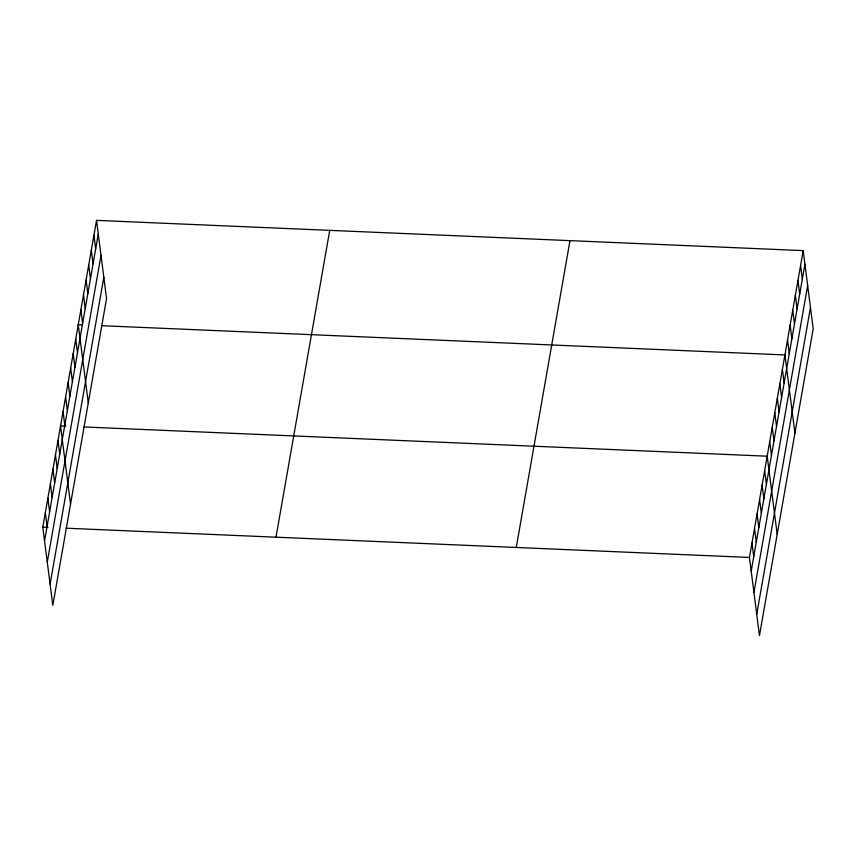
<?xml version="1.0" encoding="UTF-8"?>
<svg xmlns="http://www.w3.org/2000/svg" width="856" height="856" viewBox="0 0 856 856"><rect width="100%" height="100%" fill="white"/><g stroke="black" fill="none" stroke-linecap="round" stroke-linejoin="round"><path stroke-width="1.28" d="M96.535 220.377L106.551 298.551L52.815 605.385L42.8 527.21L96.535 220.377L803.185 250.615L813.2 328.79L759.465 635.623L749.449 557.449L803.185 250.615M44.544 540.842L98.279 234.009M47.273 562.146L101.008 255.313M50.087 584.092L103.822 277.248M275.996 537.183L329.731 230.35M516.254 547.466L569.989 240.632M751.204 571.08L804.929 264.247M753.933 592.384L807.657 285.551M756.736 614.33L810.472 307.497M82.155 324.863L78.26 324.702L88.275 402.876M101.586 325.697L784.92 354.94L794.935 433.115M65.709 426.17L60.53 425.956L70.545 504.13M83.856 426.951L767.19 456.195L777.205 534.369M42.8 527.21L47.979 527.435M66.115 528.206L749.449 557.449M800.574 265.521L802.318 279.152M797.963 280.426L799.707 294.057M795.352 295.32L797.107 308.963M792.742 310.225L794.496 323.868M790.131 325.13L791.886 338.762M787.531 340.035L789.275 353.667M782.384 369.407L784.128 383.039M779.848 383.863L781.592 397.505M777.312 398.329L779.067 411.971M774.787 412.795L776.531 426.438M772.251 427.262L773.995 440.894M769.715 441.728L771.47 455.36M764.654 470.661L766.398 484.293M762.118 485.127L763.862 498.759M759.582 499.583L761.337 513.226M757.057 514.049L758.801 527.692M754.521 528.516L756.265 542.158M751.985 542.982L753.729 556.614M93.925 235.282L95.669 248.914M91.314 250.177L93.058 263.819M88.703 265.082L90.447 278.724M86.092 279.987L87.836 293.619M83.481 294.892L85.226 308.524M80.871 309.797L82.615 323.429M75.735 339.158L77.479 352.8M73.199 353.624L74.943 367.267M70.663 368.091L72.407 381.733M68.127 382.557L69.882 396.189M65.602 397.024L67.346 410.655M63.066 411.49L64.81 425.122M57.994 440.423L59.749 454.055M55.469 454.878L57.213 468.521M52.933 469.345L54.677 482.987M50.397 483.811L52.141 497.454M47.861 498.278L49.616 511.909M45.336 512.744L47.08 526.376"/></g></svg>
